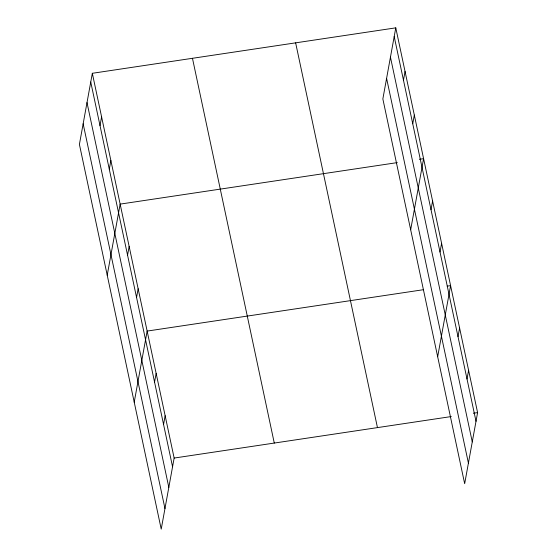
<?xml version="1.0" encoding="UTF-8"?>
<svg xmlns="http://www.w3.org/2000/svg" width="557" height="557" viewBox="0 0 557 557"><rect width="100%" height="100%" fill="white"/><g stroke="black" fill="none" stroke-linecap="round" stroke-linejoin="round"><path stroke-width="0.84" d="M92.33 73.294L79.407 144.388L161.224 529.15L174.146 458.056L92.33 73.294L395.776 27.85L477.593 412.612L464.67 483.706L382.854 98.944L395.776 27.85M100.016 125.61L101.597 116.9M109.29 169.217L110.871 160.507M107.223 275.207L120.145 204.113L397.287 162.609M127.56 255.148L129.147 246.438M136.562 297.473L138.143 288.756M134.223 402.182L147.145 331.081L423.438 289.703M154.561 382.116L156.141 373.406M163.563 424.441L165.144 415.731M403.463 80.166L405.05 71.456M412.737 123.772L414.324 115.062M410.676 229.763L423.592 158.668L419.351 159.302M431.014 209.704L432.594 200.993M440.009 252.029L441.597 243.318M437.677 356.738L450.592 285.637L447.201 286.145M458.014 336.672L459.595 327.962M467.01 378.997L468.597 370.287M174.146 458.056L451.288 416.552M473.353 413.245L477.593 412.612M394.196 36.56L476.012 421.322M390.45 57.148L472.266 441.91M386.6 78.363L468.416 463.118M295.635 42.847L377.458 427.609M192.464 58.297L274.281 443.059M90.742 82.004L172.559 466.766M87.003 102.592L168.82 487.354M83.146 123.8L164.963 508.562"/></g></svg>
